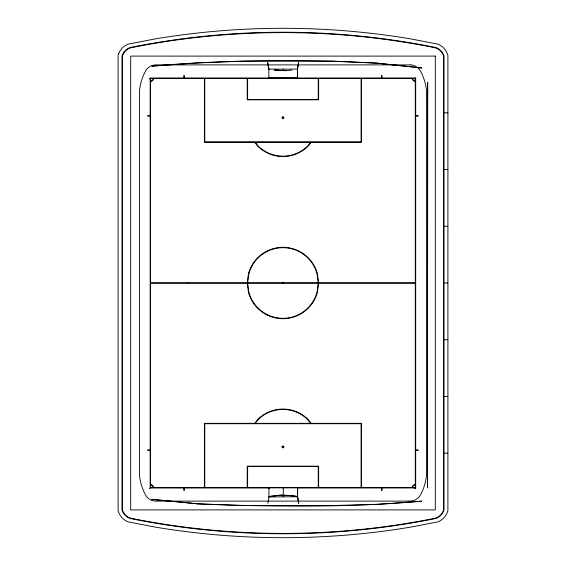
<?xml version="1.0" encoding="UTF-8"?>
<svg xmlns="http://www.w3.org/2000/svg" width="566" height="566" viewBox="0 0 566 566"><rect width="100%" height="100%" fill="white"/><g stroke="black" fill="none" stroke-linecap="round" stroke-linejoin="round"><path stroke-width="0.85" d="M274.503 70.127L286.078 70.686L274.517 70.035M269.749 496.318C278.698 494.917 287.91 494.854 296.789 496.318M267.895 503.238L268.907 496.807L268.942 487.835L297.652 487.835L297.553 493.842M297.454 69.561L297.504 68.861L297.504 77.952L268.843 77.952L268.892 68.91L267.768 62.585M298.65 503.238L297.603 496.75L268.942 496.927M298.579 62.585L297.454 68.91M298.671 62.635L297.497 68.932M291.929 495.752L280.368 495.101L268.949 496.856M297.61 496.764L298.742 503.174M297.652 496.814L291.943 495.66M149.297 78.936L150.344 78.228M414.453 78.936L415.444 78.271M149.297 488.564L150.287 487.899M414.453 488.564L415.501 487.857M267.676 62.635L268.808 68.981M291.844 70.127L286.071 70.587M297.454 77.952L297.454 71.946M268.843 69.123L297.504 69.123M443.595 112.818L447.904 112.818M443.595 169.545L447.904 169.545M443.595 226.273L447.904 226.273M443.595 283L447.904 283M443.595 339.727L447.904 339.727M443.595 396.455L447.904 396.455M415.692 449.885L418.189 449.885L418.189 450.338L415.692 450.338M443.595 453.182L447.904 453.182M415.692 487.927L297.263 487.998M269.154 487.998L184.283 487.998L184.283 490.496L183.837 490.496L183.837 487.998L150.167 487.998L150.167 450.338L147.669 450.338L147.669 449.885L150.167 449.885L150.167 116.115L147.669 116.115L147.669 115.662L150.167 115.662L150.167 78.002L183.837 78.002L183.837 75.504L184.283 75.504L184.283 78.002L381.576 78.002L381.576 75.504L382.022 75.504L382.022 78.002L415.762 78.002M415.692 78.002L415.692 115.662L418.189 115.662L418.189 116.115L415.692 116.115L415.692 487.998M382.022 487.998L382.022 490.496L381.576 490.496L381.576 487.998M318.637 78.398L318.637 99.821L247.222 99.821L247.222 78.398L204.779 78.398L204.779 141.875L361.087 141.875L361.087 78.398L247.625 78.398L247.625 99.425L318.241 99.425L318.241 78.398M297.603 487.835L297.603 496.877L297.553 496.226M283.269 487.552L283.269 496.877M283.177 68.91L283.177 69.271M283.177 77.676L283.177 78.235M187.523 282.802L187.523 283.198M196.742 503.719L196.735 503.917C271.722 506.796 347.05 507.773 421.875 501.165L376.935 504.426L331.881 505.53L241.76 505.53L196.742 503.719L151.886 499.361L196.742 503.719M332.037 61.036L241.908 61.227L196.876 62.96L151.914 66.144C226.74 59.586 302.067 59.281 377.048 63.159L421.861 67.984L377.055 63.159L332.03 61.036M297.242 77.86L297.766 78.051L297.242 77.86M268.673 487.736L269.204 487.927L268.673 487.736M248.439 273.76L247.25 282.802L150.563 282.802L150.563 81.469A3.177 3.177 0 0 0 153.634 78.398L204.383 78.398L204.383 142.271L254.75 142.271L257.686 146.092A35.708 35.708 0 0 0 308.18 146.092L311.109 142.271L361.483 142.271L361.483 78.398L412.225 78.398A3.177 3.177 0 0 0 415.295 81.469L415.295 282.802L318.608 282.802L317.42 273.76A35.708 35.708 0 0 0 248.439 273.76M248.828 273.859L247.653 282.802L282.307 282.639A0.722 0.722 0 0 1 283.552 282.639L318.205 282.802L317.031 273.859A35.304 35.304 0 0 0 248.828 273.859M282.441 117.551C283.064 119.483 283.941 116.186 282.441 117.551M282.441 446.765C283.064 448.697 283.941 445.4 282.441 446.765M318.205 283.198L317.031 292.141A35.304 35.304 0 0 1 248.828 292.141L247.653 283.198L282.307 283.361A0.722 0.722 0 0 0 283.552 283.361L318.205 283.198M318.608 283.198L317.42 292.24A35.708 35.708 0 0 1 248.439 292.24L247.25 283.198L150.563 283.198L150.563 484.531A3.177 3.177 0 0 1 153.634 487.602L204.383 487.602L204.383 423.333L254.75 423.333L257.686 419.505A35.708 35.708 0 0 1 308.18 419.505L311.109 423.333L361.483 423.333L361.483 487.602L412.225 487.602A3.177 3.177 0 0 1 415.295 484.531L415.295 283.198L318.608 283.198M282.632 282.83L283.226 283.17L282.632 282.83M118.726 53.544L118.096 55.362L118.096 510.638L118.726 512.456A16.775 16.775 0 0 0 123.473 519.064L124.548 519.913A16.775 16.775 0 0 0 128.149 521.873L155.112 527.08A775.47 775.47 0 0 0 410.888 527.08L437.851 521.873A16.775 16.775 0 0 0 441.452 519.913L442.527 519.064A16.775 16.775 0 0 0 447.274 512.456L447.904 510.638L447.904 55.362L447.274 53.544A16.775 16.775 0 0 0 442.527 46.936L441.452 46.087A16.775 16.775 0 0 0 437.851 44.127L410.888 38.92A775.47 775.47 0 0 0 155.112 38.92L128.149 44.127A16.775 16.775 0 0 0 124.548 46.087L123.473 46.936A16.775 16.775 0 0 0 118.726 53.544M122.376 54.987L122.015 56.027L122.015 509.973L122.376 511.013A12.884 12.884 0 0 0 126.006 516.072L126.834 516.723A12.884 12.884 0 0 0 130.597 518.576A771.614 771.614 0 0 0 435.403 518.576A12.848 12.848 0 0 0 439.159 516.723L439.987 516.079A12.848 12.848 0 0 0 443.624 511.013L443.985 509.973L443.985 56.027L443.624 54.987A12.884 12.884 0 0 0 439.994 49.928L439.166 49.277A12.884 12.884 0 0 0 435.403 47.424A771.614 771.614 0 0 0 130.597 47.424A12.848 12.848 0 0 0 126.841 49.277L126.013 49.921A12.848 12.848 0 0 0 122.376 54.987M268.624 77.775L269.062 78.136L268.624 77.775M297.383 487.651L297.815 488.012L297.383 487.651M310.614 142.271L307.897 145.809A35.304 35.304 0 0 1 257.969 145.809L255.252 142.271L310.614 142.271M257.969 419.788L255.252 423.333L310.614 423.333L307.897 419.788A35.304 35.304 0 0 0 257.969 419.788M127.067 49.596L126.26 50.225A12.459 12.459 0 0 0 122.405 56.098L122.405 509.902A12.459 12.459 0 0 0 126.26 515.775L127.067 516.404A12.459 12.459 0 0 0 130.696 518.201A771.161 771.161 0 0 0 435.304 518.201A12.459 12.459 0 0 0 438.933 516.404L439.74 515.775A12.459 12.459 0 0 0 443.595 509.902L443.595 56.098A12.459 12.459 0 0 0 439.74 50.225L438.933 49.596A12.459 12.459 0 0 0 435.304 47.799A771.161 771.161 0 0 0 130.696 47.799A12.459 12.459 0 0 0 127.067 49.596M435.304 56.098L130.696 56.098L130.696 509.902L435.304 509.902L435.304 56.098M410.81 64.892L155.19 64.892A11.745 11.745 0 0 0 145.561 71.019A52.284 52.284 0 0 0 139.498 90.751L139.498 475.249A52.284 52.284 0 0 0 145.561 494.981A11.745 11.745 0 0 0 155.19 501.108L410.81 501.108A11.745 11.745 0 0 0 420.439 494.981A52.284 52.284 0 0 0 426.502 475.249L426.502 90.751A52.284 52.284 0 0 0 420.439 71.019A11.745 11.745 0 0 0 410.81 64.892M153.223 78.398L150.563 78.398L150.563 81.058A2.766 2.766 0 0 0 153.223 78.398M415.295 78.398L412.635 78.398A2.766 2.766 0 0 0 415.295 81.058L415.295 78.398M427.67 82.296L427.479 487.842L427.67 82.296M361.087 423.729L204.779 423.729L204.779 487.602L247.222 487.602L247.222 466.179L318.637 466.179L318.637 487.602L361.087 487.602L361.087 423.729M318.241 466.575L247.625 466.575L247.625 487.602L318.241 487.602L318.241 466.575M153.223 487.602L150.563 487.602L150.563 484.942A2.766 2.766 0 0 1 153.223 487.602M415.295 487.602L412.635 487.602A2.766 2.766 0 0 1 415.295 484.942L415.295 487.602M282.462 118.499A0.941 0.941 0 0 0 283.87 117.686A0.941 0.941 0 0 0 282.462 116.865A0.941 0.941 0 0 0 282.462 118.499M282.462 447.706A0.941 0.941 0 0 0 283.87 446.892A0.941 0.941 0 0 0 282.462 446.079A0.941 0.941 0 0 0 282.462 447.706"/></g></svg>
